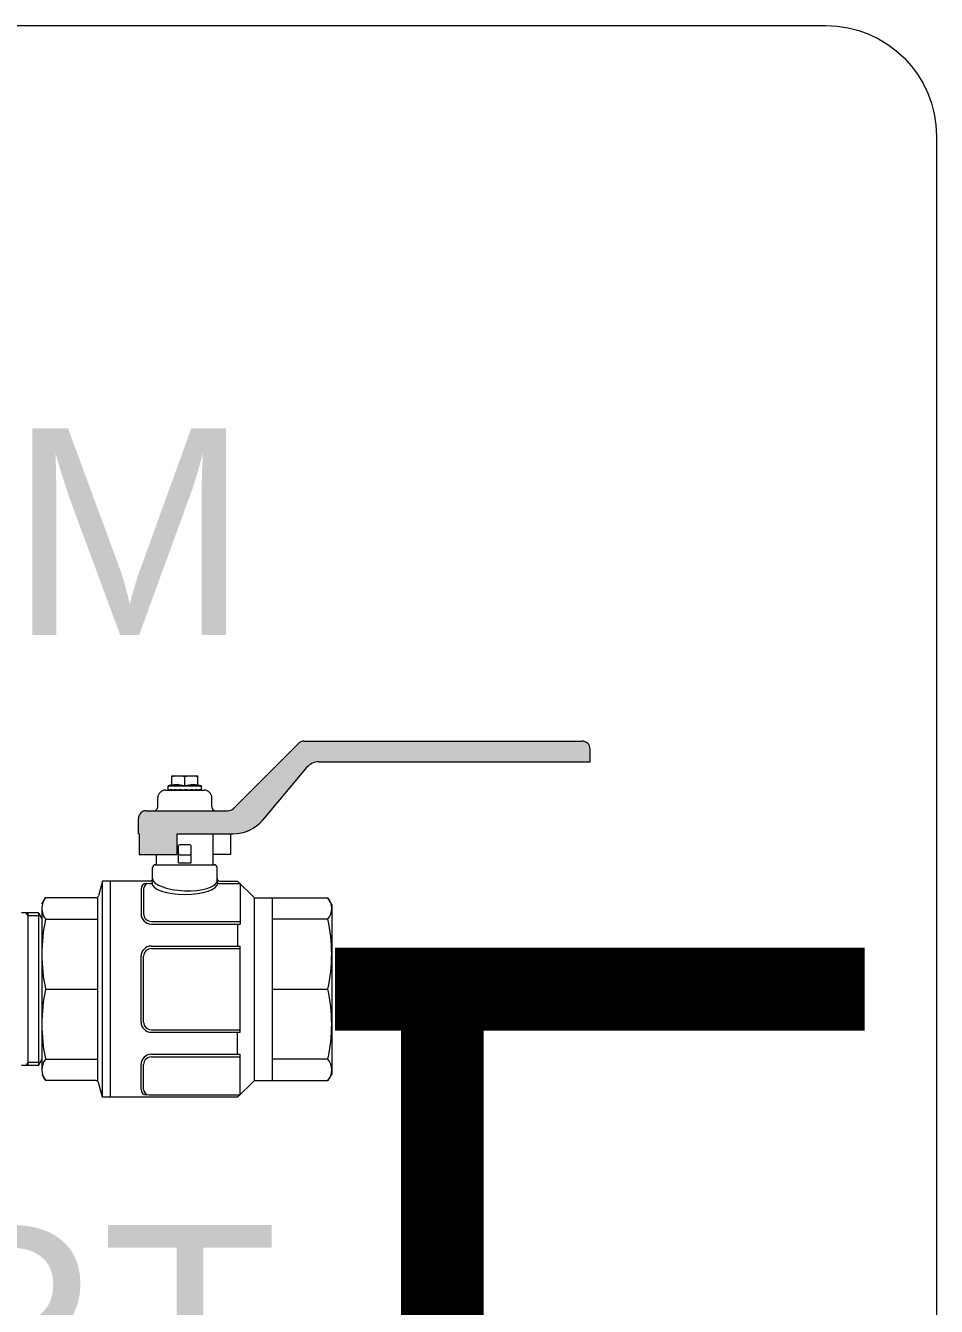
# Model space of a CAD drawing. Extents: x 2569 to 19597, y 1825 to 16548.
# Drawn here: x 17193 to 17743, y 14962 to 15735 of the extents above; entities that cross this region are included whole.
import ezdxf

# ---------------------------------------------------------------- set-up
doc = ezdxf.new("R2010")
doc.units = 0
for name, color, linetype, lineweight in [('SAN-MC-COLD WATER', 5, 'Continuous', 30), ('SAN-MC-TEXT', 7, 'Continuous', 5), ('SAN-MC-VALVE', 7, 'Continuous', 5)]:
    doc.layers.add(name, color=color, linetype=linetype, lineweight=lineweight)
doc.styles.get("Standard").update_dxf_attribs({"font": 'arial.ttf'})

msp = doc.modelspace()

# ---------------------------------------------------------------- hatches: boundary and pattern name
at = {"layer": 'SAN-MC-VALVE', "lineweight": 5}
h = msp.add_hatch(color=1, dxfattribs=at)
h.dxf.hatch_style = 1
h.paths.add_polyline_path([(17261.77793, 15234.77249), (17261.38639, 15256.54529), (17261.73256, 15258.30892), (17262.32863, 15259.35677), (17263.36629, 15260.36036), (17263.79599, 15260.62919), (17264.87985, 15261.06124), (17266.05198, 15261.21088), (17315.44104, 15261.21088), (17317.22648, 15261.56602), (17318.7401, 15262.57738), (17357.99747, 15301.83477), (17359.5111, 15302.84613), (17361.29654, 15303.20129), (17529.34735, 15303.20129), (17532.64642, 15301.83476), (17534.01295, 15298.53569), (17534.01295, 15290.75969), (17370.2545, 15290.75968), (17368.05477, 15290.49669), (17366.31096, 15289.88542), (17364.5264, 15288.79462), (17363.10638, 15287.42645), (17336.35645, 15255.54714), (17332.48537, 15251.88149), (17330.65065, 15250.63678), (17328.345, 15249.39973), (17324.85239, 15248.09956), (17321.41329, 15247.39845), (17318.48616, 15247.21408), (17284.71439, 15247.21408), (17284.71439, 15234.77249)])

# ---------------------------------------------------------------- linework, layer by layer
at = {"layer": 'SAN-MC-COLD WATER', "const_width": 50}
msp.add_lwpolyline([(17380.03883, 15153.43552), (17699.71112, 15153.43552)], dxfattribs=at)
msp.add_lwpolyline([(16555.50598, 14514.98912), (17384.84225, 14514.98912, 0.414213562), (17444.84225, 14574.98912), (17444.84225, 15134.60706)], format="xyb", dxfattribs=at)
at = {"layer": 'SAN-MC-TEXT'}
msp.add_lwpolyline([(15173.28068, 15735.34555), (17676.41628, 15735.34555, -0.414213562), (17743.08295, 15668.67888)], format="xyb", dxfattribs=at)
msp.add_lwpolyline([(17743.08295, 15668.67888), (17743.08295, 13952.7987)], dxfattribs=at)
at = {"layer": 'SAN-MC-VALVE', "linetype": 'Continuous', "lineweight": 5}
for p, q in [((17318.74011, 15262.57739), (17357.99747, 15301.83477)), ((17361.29654, 15303.20129), (17529.34735, 15303.20129)), ((17534.01295, 15290.75969), (17534.01295, 15298.53569)), ((17363.10639, 15287.42647), (17336.35645, 15255.54714)), ((17370.2545, 15290.75969), (17534.01295, 15290.75969)), ((17533.55616, 15290.75969), (17534.01295, 15291.21646)), ((17281.60399, 15276.76289), (17279.27119, 15276.13783)), ((17281.60399, 15276.76289), (17281.60399, 15282.20609)), ((17281.60399, 15282.20609), (17297.15599, 15282.20609)), ((17289.37999, 15276.13783), (17289.37999, 15281.59223)), ((17297.15599, 15276.76289), (17297.15599, 15282.20609)), ((17297.15599, 15276.76289), (17299.48879, 15276.13783)), ((17273.05039, 15263.54369), (17273.05039, 15268.98689)), ((17277.71599, 15273.65249), (17301.04399, 15273.65249)), ((17279.27119, 15276.13783), (17299.48879, 15276.13783)), ((17279.27119, 15273.96353), (17279.27119, 15276.13783)), ((17279.48394, 15273.65249), (17279.27119, 15273.96353)), ((17279.48394, 15273.65249), (17279.48394, 15273.96353)), ((17280.62496, 15273.65249), (17279.48394, 15273.96251)), ((17280.62496, 15273.96353), (17280.62496, 15273.65249)), ((17282.86666, 15273.65249), (17280.64907, 15273.96353)), ((17282.86666, 15273.96353), (17282.86666, 15273.65249)), ((17285.90726, 15273.65249), (17282.89779, 15273.96353)), ((17285.90726, 15273.96353), (17285.90726, 15273.65249)), ((17289.37999, 15273.65249), (17285.93864, 15273.96353)), ((17289.37999, 15273.96353), (17289.37999, 15273.65249)), ((17292.85275, 15273.65249), (17289.37999, 15273.96353)), ((17295.89335, 15273.65249), (17292.85275, 15273.96353)), ((17292.85275, 15273.96353), (17292.85275, 15273.65249)), ((17298.13505, 15273.65249), (17295.89335, 15273.96353)), ((17295.89335, 15273.96353), (17295.89335, 15273.65249)), ((17299.27604, 15273.65249), (17298.13505, 15273.96353)), ((17298.13505, 15273.96353), (17298.13505, 15273.65249)), ((17299.48879, 15273.65249), (17299.27604, 15273.96353)), ((17299.27604, 15273.96353), (17299.27604, 15273.65249)), ((17299.48879, 15273.65249), (17299.48879, 15276.13783)), ((17305.70959, 15263.54369), (17305.70959, 15268.98689)), ((17266.05199, 15261.21089), (17315.44104, 15261.21089)), ((17261.38639, 15247.21409), (17261.38639, 15256.54529)), ((17261.77793, 15247.21409), (17261.38639, 15247.21409)), ((17261.77793, 15247.21409), (17261.77793, 15234.77249)), ((17284.71439, 15234.77249), (17284.71439, 15247.21409)), ((17284.71439, 15247.21409), (17318.48615, 15247.21409)), ((17306.50806, 15228.55169), (17306.50806, 15247.21409)), ((17317.02379, 15247.21409), (17317.02379, 15234.77249)), ((17285.51286, 15229.65004), (17285.51286, 15239.90465)), ((17292.51126, 15240.68225), (17286.29046, 15240.68225)), ((17293.28886, 15229.65004), (17293.28886, 15239.90465)), ((17261.77793, 15234.77249), (17284.71439, 15234.77249)), ((17272.29366, 15228.55169), (17272.29366, 15234.77249)), ((17286.29046, 15234.55993), (17292.51126, 15234.55993)), ((17317.02379, 15234.77249), (17306.50806, 15234.77249)), ((17269.96086, 15218.75393), (17269.96086, 15226.99649)), ((17271.51606, 15228.55169), (17307.28566, 15228.55169)), ((17285.51286, 15229.65004), (17293.28886, 15229.65004)), ((17308.84086, 15218.75393), (17308.84086, 15226.99649)), ((17239.63446, 15218.75393), (17237.2326, 15209.79013)), ((17239.63446, 15088.11713), (17239.63446, 15218.75393)), ((17268.40566, 15218.75393), (17239.63446, 15218.75393)), ((17244.30006, 15218.75393), (17244.30006, 15088.11713)), ((17267.62806, 15217.19873), (17268.40566, 15217.19873)), ((17310.39606, 15218.75393), (17321.28246, 15218.75393)), ((17310.39606, 15217.19873), (17322.83766, 15217.19873)), ((17321.28246, 15218.75393), (17331.39126, 15208.64513)), ((17322.83766, 15217.19873), (17322.83766, 15192.76312)), ((17203.08726, 15204.75713), (17205.33201, 15208.64513)), ((17235.73943, 15208.64513), (17205.33201, 15208.64513)), ((17236.9258, 15098.22593), (17236.9258, 15208.64513)), ((17262.96246, 15214.08833), (17262.96246, 15198.98392)), ((17264.51766, 15214.08833), (17264.51766, 15198.98392)), ((17331.39126, 15208.64513), (17375.74861, 15208.64513)), ((17331.39126, 15098.22593), (17331.39126, 15208.64513)), ((17342.27766, 15098.22593), (17342.27766, 15208.64513)), ((17378.04726, 15204.66373), (17375.74861, 15208.64513)), ((17201.067, 15199.46944), (17190.73046, 15199.46944)), ((17194.61846, 15197.75872), (17193.63077, 15199.46944)), ((17194.61846, 15199.46944), (17194.61846, 15107.4016)), ((17201.067, 15199.46944), (17201.067, 15107.4016)), ((17201.067, 15199.46944), (17203.08726, 15195.97024)), ((17378.04726, 15204.66373), (17378.04726, 15102.20731)), ((17202.05468, 15197.75872), (17194.61846, 15197.75872)), ((17203.08726, 15195.97024), (17203.08726, 15110.9008)), ((17205.33201, 15195.69113), (17236.9258, 15195.69113)), ((17269.18326, 15194.31832), (17322.83766, 15194.31832)), ((17269.18326, 15192.76312), (17322.83766, 15192.76312)), ((17321.28246, 15192.76312), (17321.28246, 15179.48946)), ((17375.74861, 15195.69113), (17342.27766, 15195.69113)), ((17269.18326, 15179.48946), (17322.83766, 15179.48946)), ((17269.18326, 15177.93426), (17322.83766, 15177.93426)), ((17322.83766, 15127.38161), (17322.83766, 15179.48946)), ((17262.96246, 15133.60241), (17262.96246, 15173.26866)), ((17264.51766, 15133.60241), (17264.51766, 15173.26866)), ((17205.33201, 15153.43553), (17236.9258, 15153.43553)), ((17342.27766, 15153.43553), (17375.74861, 15153.43553)), ((17269.18326, 15128.93681), (17322.83766, 15128.93681)), ((17269.18326, 15127.38161), (17322.83766, 15127.38161)), ((17321.28246, 15114.10792), (17321.28246, 15127.38161)), ((17269.18326, 15114.10792), (17322.83766, 15114.10792)), ((17322.83766, 15089.67233), (17322.83766, 15114.10792)), ((17201.067, 15107.4016), (17190.73046, 15107.4016)), ((17194.61846, 15109.11232), (17193.63077, 15107.4016)), ((17202.05468, 15109.11232), (17194.61846, 15109.11232)), ((17201.067, 15107.4016), (17203.08726, 15110.9008)), ((17205.33201, 15111.17994), (17236.9258, 15111.17994)), ((17262.96246, 15092.78273), (17262.96246, 15107.88712)), ((17264.51766, 15092.78273), (17264.51766, 15107.88712)), ((17269.18326, 15112.55272), (17322.83766, 15112.55272)), ((17375.74861, 15111.17994), (17342.27766, 15111.17994)), ((17203.08726, 15102.11393), (17205.33201, 15098.22593)), ((17378.04726, 15102.20731), (17375.74861, 15098.22593)), ((17235.73247, 15098.22593), (17205.33201, 15098.22593)), ((17239.63446, 15088.11713), (17237.23282, 15097.08013)), ((17321.28246, 15088.11713), (17331.39126, 15098.22593)), ((17331.39126, 15098.22593), (17375.74861, 15098.22593)), ((17321.28246, 15088.11713), (17239.63446, 15088.11713)), ((17267.62806, 15089.67233), (17322.83766, 15089.67233))]:
    msp.add_line(p, q, dxfattribs=at)
at = {"layer": 'SAN-MC-VALVE', "lineweight": 5}
msp.add_line((17203.08726, 15202.16813), (17203.08726, 15104.70294), dxfattribs=at)
at = {"layer": 'SAN-MC-VALVE', "linetype": 'Continuous', "lineweight": 5}
for centre, radius, start, end in [((17361.29654, 15298.53568), 4.6656, 90, 134.99989388), ((17529.34734, 15298.53568), 4.6656, 0, 90), ((17370.2545, 15281.42848), 9.3312, 90, 140.0000669), ((17284.32559, 15259.53185), 17.35814, 73.07119538, 106.9288083), ((17285.47854, 15267.96824), 14.17161, 74.02006689, 105.97993105), ((17293.28144, 15267.96824), 14.17161, 74.02006895, 105.97993311), ((17294.43439, 15259.62315), 17.27081, 72.98298959, 107.01700833), ((17277.71598, 15268.98688), 4.6656, 90, 180), ((17301.04398, 15268.98688), 4.6656, 0, 90), ((17266.05198, 15256.54528), 4.6656, 90, 180), ((17270.71758, 15263.54368), 2.3328, 270, 0), ((17308.04238, 15263.54368), 2.3328, 180, 270), ((17315.44104, 15265.87648), 4.6656, 270, 314.99963919), ((17318.48616, 15270.54208), 23.328, 270, 320.00002782), ((17286.29047, 15239.90465), 0.7776, 90, 180), ((17292.51127, 15239.90465), 0.7776, 0, 90), ((17286.29047, 15235.33752), 0.7776, 180, 270), ((17292.51127, 15235.33752), 0.7776, 270, 0), ((17271.51607, 15226.99649), 1.5552, 90, 180), ((17307.28567, 15226.99649), 1.5552, 0, 90), ((17266.07287, 15214.08833), 3.1104, 90, 180), ((17267.62807, 15214.08833), 3.1104, 90, 180), ((17268.40567, 15220.30913), 1.5552, 270, 0), ((17268.40567, 15218.75393), 1.5552, 270, 0), ((17310.39607, 15220.30913), 1.5552, 180, 270), ((17310.39607, 15218.75393), 1.5552, 180, 270), ((17213.55402, 15202.16813), 10.46676, 141.77027181, 218.22972819), ((17235.73247, 15210.20032), 1.5552, 270, 344.99983538), ((17367.77267, 15202.16813), 10.27459, 320.92107713, 39.07892287), ((17303.63829, 15174.56333), 100.55103, 167.87060562, 192.12939438), ((17269.18327, 15198.98393), 6.2208, 180, 270), ((17269.18327, 15198.98393), 4.6656, 180, 270), ((17279.80087, 15174.56333), 98.24639, 347.58159025, 12.41840975), ((17269.18327, 15173.26865), 6.2208, 90, 180), ((17269.18327, 15173.26865), 4.6656, 90, 180), ((17303.63829, 15132.30774), 100.55103, 167.87060562, 192.12939438), ((17279.80087, 15132.30774), 98.24639, 347.58159025, 12.41840975), ((17269.18327, 15133.6024), 6.2208, 180, 270), ((17269.18327, 15133.6024), 4.6656, 180, 270), ((17269.18327, 15107.88712), 6.2208, 90, 180), ((17213.55402, 15104.70294), 10.46676, 141.77027181, 218.22972819), ((17269.18327, 15107.88712), 4.6656, 90, 180), ((17367.77267, 15104.70294), 10.27459, 320.92107713, 39.07892287), ((17235.73247, 15096.67073), 1.5552, 15.00016462, 90), ((17266.07287, 15092.78273), 3.1104, 180, 270), ((17267.62807, 15092.78273), 3.1104, 180, 270)]:
    msp.add_arc(centre, radius, start, end, dxfattribs=at)
for centre, major_axis, ratio in [((17289.40087, 15217.65423), (19.8955, 0), 0.355391159), ((17289.40087, 15219.53153), (19.44, -0.7776), 0.343040973)]:
    msp.add_ellipse(centre, major_axis=major_axis, ratio=ratio, start_param=3.141592654, end_param=6.283185307, dxfattribs=at)

# ---------------------------------------------------------------- texts
at = {"layer": 'SAN-MC-TEXT', "char_height": 125, "attachment_point": 3}
for s, insert, width in [('M', (17328.55788, 15492.23399), 317.3266277), ('RT', (17345.83977, 15011.06367), 861.0061428)]:
    msp.add_mtext(s, dxfattribs=dict(at, insert=insert, width=width))

doc.saveas('drawing.dxf')
